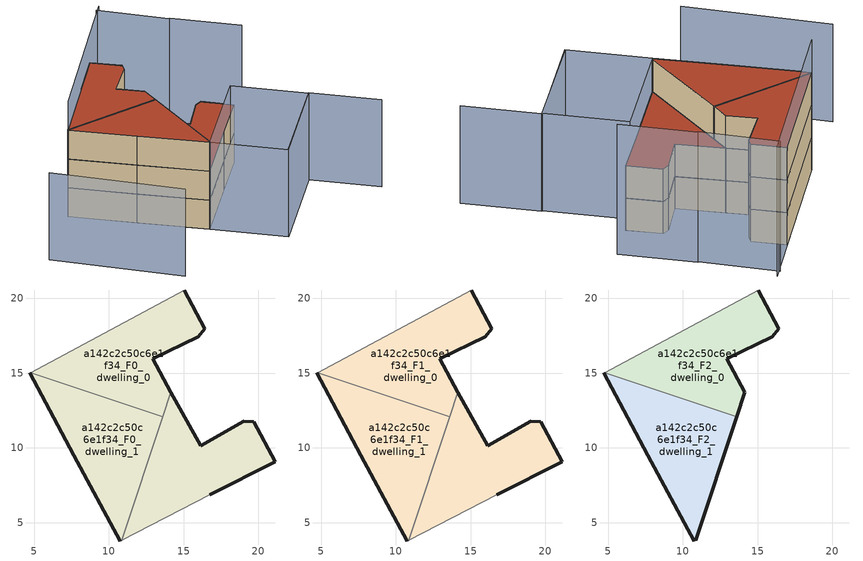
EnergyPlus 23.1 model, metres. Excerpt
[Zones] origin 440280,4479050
a142c2c50c6e1f34_F0_dwelling_0
 floor ground (EU_floor_Construction): 14.15,13.72 12.92,15.94 15.99,17.44 16.4,17.98 15.03,20.56 4.76,15.04 13.61,12.1 z0; 21.12,9.08 19.7,11.76 19,11.77 16.12,10.13 14.15,13.72 10.86,3.83 16.73,6.87 z0
 wall outside (EU_wall_Construction): 15.03,20.56 16.4,17.98 15.99,17.44 12.92,15.94 14.15,13.72 z0:3
 wall adiabatic (EU_wall_Construction): 4.76,15.04 15.03,20.56 z0:3
 wall to a142c2c50c6e1f34_F0_dwelling_1 (EU_wall_Construction): 13.61,12.1 4.76,15.04 z0:3
 wall to a142c2c50c6e1f34_F0_dwelling_2 (EU_wall_Construction): 14.15,13.72 13.61,12.1 z0:3
a142c2c50c6e1f34_F0_dwelling_1
 floor ground (EU_floor_Construction): 21.12,9.08 19.7,11.76 19,11.77 16.12,10.13 14.15,13.72 10.86,3.83 16.73,6.87 z0; 10.86,3.83 13.61,12.1 4.76,15.04 4.71,15.01 7.65,9.51 10.76,3.77 z0
 wall outside (EU_wall_Construction): 10.76,3.77 7.65,9.51 4.71,15.01 z0:3
 wall adiabatic (EU_wall_Construction): 4.71,15.01 4.76,15.04 / 10.86,3.83 10.76,3.77 z0:3
 wall to a142c2c50c6e1f34_F0_dwelling_2 (EU_wall_Construction): 13.61,12.1 10.86,3.83 z0:3
a142c2c50c6e1f34_F0_dwelling_2
 floor ground (EU_floor_Construction): 14.15,13.72 12.92,15.94 15.99,17.44 16.4,17.98 15.03,20.56 4.76,15.04 13.61,12.1 z0; 21.12,9.08 19.7,11.76 19,11.77 16.12,10.13 14.15,13.72 10.86,3.83 16.73,6.87 z0; 10.86,3.83 13.61,12.1 4.76,15.04 4.71,15.01 7.65,9.51 10.76,3.77 z0
 wall outside (EU_wall_Construction): 14.15,13.72 16.12,10.13 19,11.77 19.7,11.76 21.12,9.08 16.73,6.87 z0:3
 wall adiabatic (EU_wall_Construction): 16.73,6.87 10.86,3.83 z0:3
a142c2c50c6e1f34_F1_dwelling_0
 floor adiabatic (EU_floor_Construction): 14.15,13.72 12.92,15.94 15.99,17.44 16.4,17.98 15.03,20.56 4.76,15.04 13.61,12.1 z3; 21.12,9.08 19.7,11.76 19,11.77 16.12,10.13 14.15,13.72 10.86,3.83 16.73,6.87 z3
 wall outside (EU_wall_Construction): 15.03,20.56 16.4,17.98 15.99,17.44 12.92,15.94 14.15,13.72 z3:6
 wall adiabatic (EU_wall_Construction): 4.76,15.04 15.03,20.56 z3:6
 wall to a142c2c50c6e1f34_F1_dwelling_1 (EU_wall_Construction): 13.61,12.1 4.76,15.04 z3:6
 wall to a142c2c50c6e1f34_F1_dwelling_2 (EU_wall_Construction): 14.15,13.72 13.61,12.1 z3:6
 roof outside (EU_floor_Construction): 19.7,11.76 21.12,9.08 16.73,6.87 10.86,3.83 14.15,13.72 16.12,10.13 19,11.77 z6
a142c2c50c6e1f34_F1_dwelling_1
 floor to a142c2c50c6e1f34_F0_dwelling_1 (EU_floor_Construction): 21.12,9.08 19.7,11.76 19,11.77 16.12,10.13 14.15,13.72 10.86,3.83 16.73,6.87 z3; 10.86,3.83 13.61,12.1 4.76,15.04 4.71,15.01 7.65,9.51 10.76,3.77 z3
 wall outside (EU_wall_Construction): 10.76,3.77 7.65,9.51 4.71,15.01 z3:6
 wall adiabatic (EU_wall_Construction): 4.71,15.01 4.76,15.04 / 10.86,3.83 10.76,3.77 z3:6
 wall to a142c2c50c6e1f34_F1_dwelling_2 (EU_wall_Construction): 13.61,12.1 10.86,3.83 z3:6
 roof outside (EU_floor_Construction): 19.7,11.76 21.12,9.08 16.73,6.87 10.86,3.83 14.15,13.72 16.12,10.13 19,11.77 z6
a142c2c50c6e1f34_F1_dwelling_2
 floor to a142c2c50c6e1f34_F0_dwelling_2 (EU_floor_Construction): 14.15,13.72 12.92,15.94 15.99,17.44 16.4,17.98 15.03,20.56 4.76,15.04 13.61,12.1 z3; 21.12,9.08 19.7,11.76 19,11.77 16.12,10.13 14.15,13.72 10.86,3.83 16.73,6.87 z3
 floor adiabatic (EU_floor_Construction): 10.86,3.83 13.61,12.1 4.76,15.04 4.71,15.01 7.65,9.51 10.76,3.77 z3
 wall outside (EU_wall_Construction): 14.15,13.72 16.12,10.13 19,11.77 19.7,11.76 21.12,9.08 16.73,6.87 z3:6
 wall adiabatic (EU_wall_Construction): 16.73,6.87 10.86,3.83 z3:6
 ceiling adiabatic (EU_roof_Construction): 15.03,20.56 16.4,17.98 15.99,17.44 12.92,15.94 14.15,13.72 13.61,12.1 4.76,15.04 z6; 13.61,12.1 10.86,3.83 10.76,3.77 7.65,9.51 4.71,15.01 4.76,15.04 z6
 roof outside (EU_roof_Construction): 19.7,11.76 21.12,9.08 16.73,6.87 10.86,3.83 14.15,13.72 16.12,10.13 19,11.77 z6
a142c2c50c6e1f34_F2_dwelling_0
 floor to a142c2c50c6e1f34_F1_dwelling_0 (EU_floor_Construction): 14.15,13.72 12.92,15.94 15.99,17.44 16.4,17.98 15.03,20.56 4.76,15.04 13.61,12.1 z6
 wall outside (EU_wall_Construction): 15.03,20.56 16.4,17.98 15.99,17.44 12.92,15.94 14.15,13.72 13.61,12.1 z6:9
 wall adiabatic (EU_wall_Construction): 4.76,15.04 15.03,20.56 z6:9
 wall to a142c2c50c6e1f34_F2_dwelling_1 (EU_wall_Construction): 13.61,12.1 4.76,15.04 z6:9
 roof outside (EU_roof_Construction): 15.03,20.56 16.4,17.98 15.99,17.44 12.92,15.94 14.15,13.72 13.61,12.1 4.76,15.04 z9
a142c2c50c6e1f34_F2_dwelling_1
 floor to a142c2c50c6e1f34_F1_dwelling_1 (EU_floor_Construction): 10.86,3.83 13.61,12.1 4.76,15.04 4.71,15.01 7.65,9.51 10.76,3.77 z6
 wall outside (EU_wall_Construction): 13.61,12.1 10.86,3.83 / 10.76,3.77 7.65,9.51 4.71,15.01 z6:9
 wall adiabatic (EU_wall_Construction): 4.71,15.01 4.76,15.04 / 10.86,3.83 10.76,3.77 z6:9
 roof outside (EU_roof_Construction): 13.61,12.1 10.86,3.83 10.76,3.77 7.65,9.51 4.71,15.01 4.76,15.04 z9
shading: 14.07,-2.43 22.83,2.05 / 22.83,2.05 25.81,-3.79 / -2.09,11.81 3.09,0.62 / 10.76,3.77 19.5,8.3 / 19.5,8.3 22.75,2.01 / 22.75,2.01 14.01,-2.51 / 14.01,-2.51 10.76,3.77 z0:9; 24.36,10.79 21.45,16.56 / 21.34,16.54 18.5,22.54 / 19.24,22.83 4.72,14.99 z0:12
[Building]
EU S2 Campaign: North Axis=0; Terrain=City; Solar Distribution=FullExterior
[Site:Location]
Madrid: Latitude=40.5; Longitude=-3.5; Time Zone=1; Elevation=609
[SizingPeriod:WeatherFileDays]
AnnualSizingPeriod: Begin Month=1; Begin Day of Month=1; End Month=12; End Day of Month=31; Day of Week for Start Day=Monday; Use Weather File Daylight Saving Period=No; Use Weather File Rain and Snow Indicators=No
[MATERIAL]
EU_InternalMass_Material: Roughness=MediumRough; Thickness=0.1; Conductivity=1; Density=1800; Specific Heat=900; Thermal Absorptance=0.9; Solar Absorptance=0.7; Visible Absorptance=0.7
[MATERIAL:NOMASS] Roughness=MediumRough; Thermal Absorptance=0.9; Solar Absorptance=0.7; Visible Absorptance=0.7
Name | Thermal Resistance
EU_wall_NoMass | 0.609216
EU_roof_NoMass | 0.513268
EU_floor_NoMass | 0.568163
[CONSTRUCTION]
EU_wall_Construction: EU_wall_NoMass
EU_roof_Construction: EU_roof_NoMass
EU_floor_Construction: EU_floor_NoMass
EU_InternalMass_Construction: EU_InternalMass_Material
[ZONE] Type=1; Multiplier=1; Ceiling Height=autocalculate; Floor Area=autocalculate; Part of Total Floor Area=Yes
Name | Volume
a142c2c50c6e1f34_F0_dwelling_0; a142c2c50c6e1f34_F1_dwelling_0 | 247.206
a142c2c50c6e1f34_F2_dwelling_0 | 125.603
a142c2c50c6e1f34_F0_dwelling_1; a142c2c50c6e1f34_F1_dwelling_1 | 247.2
a142c2c50c6e1f34_F2_dwelling_1 | 125.597
a142c2c50c6e1f34_F0_dwelling_2; a142c2c50c6e1f34_F1_dwelling_2 | 372.803
[INTERNALMASS] Construction=EU_InternalMass_Construction
Name | Zone or ZoneList | Surface Area
a142c2c50c6e1f34_F0_dwelling_0_EU_InternalMass | a142c2c50c6e1f34_F0_dwelling_0 | 41.8687
a142c2c50c6e1f34_F0_dwelling_1_EU_InternalMass | a142c2c50c6e1f34_F0_dwelling_1 | 41.8655
a142c2c50c6e1f34_F0_dwelling_2_EU_InternalMass | a142c2c50c6e1f34_F0_dwelling_2 | 40.5345
a142c2c50c6e1f34_F1_dwelling_0_EU_InternalMass | a142c2c50c6e1f34_F1_dwelling_0 | 41.8687
a142c2c50c6e1f34_F1_dwelling_1_EU_InternalMass | a142c2c50c6e1f34_F1_dwelling_1 | 41.8655
a142c2c50c6e1f34_F1_dwelling_2_EU_InternalMass | a142c2c50c6e1f34_F1_dwelling_2 | 40.5345
a142c2c50c6e1f34_F2_dwelling_0_EU_InternalMass | a142c2c50c6e1f34_F2_dwelling_0 | 62.136
a142c2c50c6e1f34_F2_dwelling_1_EU_InternalMass | a142c2c50c6e1f34_F2_dwelling_1 | 62.1335
[OTHEREQUIPMENT] Fuel Type=Electricity; Design Level Calculation Method=Watts/Area; Power per Zone Floor Area=1; Fraction Latent=0; Fraction Radiant=0; Fraction Lost=0; Carbon Dioxide Generation Rate=0; EndUse Subcategory=EU_Step8_InternalGains
Name | Zone or ZoneList or Space or SpaceList | Schedule
EU_Step8_InternalGain_a142c2c50c6e1f34_F0_dwelling_0_f000 | a142c2c50c6e1f34_F0_dwelling_0 | EU_Step8_GainSchedule_a142c2c50c6e1f34_F0_dwelling_0_f000
EU_Step8_InternalGain_a142c2c50c6e1f34_F0_dwelling_1_f000 | a142c2c50c6e1f34_F0_dwelling_1 | EU_Step8_GainSchedule_a142c2c50c6e1f34_F0_dwelling_1_f000
EU_Step8_InternalGain_a142c2c50c6e1f34_F0_dwelling_2_f000 | a142c2c50c6e1f34_F0_dwelling_2 | EU_Step8_GainSchedule_a142c2c50c6e1f34_F0_dwelling_2_f000
EU_Step8_InternalGain_a142c2c50c6e1f34_F1_dwelling_0_f000 | a142c2c50c6e1f34_F1_dwelling_0 | EU_Step8_GainSchedule_a142c2c50c6e1f34_F1_dwelling_0_f000
EU_Step8_InternalGain_a142c2c50c6e1f34_F1_dwelling_1_f000 | a142c2c50c6e1f34_F1_dwelling_1 | EU_Step8_GainSchedule_a142c2c50c6e1f34_F1_dwelling_1_f000
EU_Step8_InternalGain_a142c2c50c6e1f34_F1_dwelling_2_f000 | a142c2c50c6e1f34_F1_dwelling_2 | EU_Step8_GainSchedule_a142c2c50c6e1f34_F1_dwelling_2_f000
EU_Step8_InternalGain_a142c2c50c6e1f34_F2_dwelling_0_f000 | a142c2c50c6e1f34_F2_dwelling_0 | EU_Step8_GainSchedule_a142c2c50c6e1f34_F2_dwelling_0_f000
EU_Step8_InternalGain_a142c2c50c6e1f34_F2_dwelling_1_f000 | a142c2c50c6e1f34_F2_dwelling_1 | EU_Step8_GainSchedule_a142c2c50c6e1f34_F2_dwelling_1_f000
[ZONEVENTILATION:DESIGNFLOWRATE] Schedule=EU_AlwaysOn; Design Flow Rate Calculation Method=AirChanges/Hour; Air Changes per Hour=0.752966; Ventilation Type=Natural; Fan Pressure Rise=0; Fan Total Efficiency=1; Constant Term Coefficient=1; Temperature Term Coefficient=0; Velocity Term Coefficient=0; Velocity Squared Term Coefficient=0; Minimum Indoor Temperature=-100; Maximum Indoor Temperature=100; Delta Temperature=-100; Minimum Outdoor Temperature=-100; Maximum Outdoor Temperature=100; Maximum Wind Speed=40
Name | Zone or ZoneList or Space or SpaceList
EU_ConstantAir_a142c2c50c6e1f34_F0_dwelling_0 | a142c2c50c6e1f34_F0_dwelling_0
EU_ConstantAir_a142c2c50c6e1f34_F0_dwelling_1 | a142c2c50c6e1f34_F0_dwelling_1
EU_ConstantAir_a142c2c50c6e1f34_F0_dwelling_2 | a142c2c50c6e1f34_F0_dwelling_2
EU_ConstantAir_a142c2c50c6e1f34_F1_dwelling_0 | a142c2c50c6e1f34_F1_dwelling_0
EU_ConstantAir_a142c2c50c6e1f34_F1_dwelling_1 | a142c2c50c6e1f34_F1_dwelling_1
EU_ConstantAir_a142c2c50c6e1f34_F1_dwelling_2 | a142c2c50c6e1f34_F1_dwelling_2
EU_ConstantAir_a142c2c50c6e1f34_F2_dwelling_0 | a142c2c50c6e1f34_F2_dwelling_0
EU_ConstantAir_a142c2c50c6e1f34_F2_dwelling_1 | a142c2c50c6e1f34_F2_dwelling_1
[HVACTEMPLATE:THERMOSTAT] Constant Heating Setpoint=20; Constant Cooling Setpoint=50
EU_HeatOnly_a142c2c50c6e1f34_F0_dwelling_0; EU_HeatOnly_a142c2c50c6e1f34_F0_dwelling_1; EU_HeatOnly_a142c2c50c6e1f34_F0_dwelling_2; EU_HeatOnly_a142c2c50c6e1f34_F1_dwelling_0; EU_HeatOnly_a142c2c50c6e1f34_F1_dwelling_1; EU_HeatOnly_a142c2c50c6e1f34_F1_dwelling_2; EU_HeatOnly_a142c2c50c6e1f34_F2_dwelling_0; EU_HeatOnly_a142c2c50c6e1f34_F2_dwelling_1
[HVACTEMPLATE:ZONE:IDEALLOADSAIRSYSTEM] System Availability Schedule=EU_AlwaysOn; Maximum Heating Supply Air Temperature=50; Minimum Cooling Supply Air Temperature=13; Maximum Heating Supply Air Humidity Ratio=0.0156; Minimum Cooling Supply Air Humidity Ratio=0.0077; Heating Limit=NoLimit; Cooling Limit=NoLimit; Heating Availability Schedule=EU_AlwaysOn; Cooling Availability Schedule=EU_CoolingOff; Dehumidification Control Type=ConstantSensibleHeatRatio; Cooling Sensible Heat Ratio=0.7; Dehumidification Setpoint=60; Humidification Control Type=None; Humidification Setpoint=30; Outdoor Air Method=None; Outdoor Air Flow Rate per Person=0.00944; Outdoor Air Flow Rate per Zone Floor Area=0; Outdoor Air Flow Rate per Zone=0; Demand Controlled Ventilation Type=None; Outdoor Air Economizer Type=NoEconomizer; Heat Recovery Type=None; Sensible Heat Recovery Effectiveness=0.7; Latent Heat Recovery Effectiveness=0.65
Name | Template Thermostat
a142c2c50c6e1f34_F0_dwelling_0 | EU_HeatOnly_a142c2c50c6e1f34_F0_dwelling_0
a142c2c50c6e1f34_F0_dwelling_1 | EU_HeatOnly_a142c2c50c6e1f34_F0_dwelling_1
a142c2c50c6e1f34_F0_dwelling_2 | EU_HeatOnly_a142c2c50c6e1f34_F0_dwelling_2
a142c2c50c6e1f34_F1_dwelling_0 | EU_HeatOnly_a142c2c50c6e1f34_F1_dwelling_0
a142c2c50c6e1f34_F1_dwelling_1 | EU_HeatOnly_a142c2c50c6e1f34_F1_dwelling_1
a142c2c50c6e1f34_F1_dwelling_2 | EU_HeatOnly_a142c2c50c6e1f34_F1_dwelling_2
a142c2c50c6e1f34_F2_dwelling_0 | EU_HeatOnly_a142c2c50c6e1f34_F2_dwelling_0
a142c2c50c6e1f34_F2_dwelling_1 | EU_HeatOnly_a142c2c50c6e1f34_F2_dwelling_1
[SIZING:ZONE] Zone Cooling Design Supply Air Temperature Input Method=SupplyAirTemperature; Zone Cooling Design Supply Air Temperature=13; Zone Heating Design Supply Air Temperature Input Method=SupplyAirTemperature; Zone Heating Design Supply Air Temperature=50; Zone Cooling Design Supply Air Humidity Ratio=0.008; Zone Heating Design Supply Air Humidity Ratio=0.008; Cooling Design Air Flow Method=DesignDay; Cooling Design Air Flow Rate=0; Cooling Minimum Air Flow per Zone Floor Area=0.000762; Cooling Minimum Air Flow=0; Cooling Minimum Air Flow Fraction=0.2; Heating Design Air Flow Method=DesignDay; Heating Design Air Flow Rate=0; Heating Maximum Air Flow per Zone Floor Area=0.002032; Heating Maximum Air Flow=0.141576; Heating Maximum Air Flow Fraction=0.3; Account for Dedicated Outdoor Air System=No; Dedicated Outdoor Air System Control Strategy=NeutralSupplyAir; Dedicated Outdoor Air Low Setpoint Temperature for Design=autosize; Dedicated Outdoor Air High Setpoint Temperature for Design=autosize; Zone Load Sizing Method=Sensible Load Only No Latent Load; Zone Latent Cooling Design Supply Air Humidity Ratio Input Method=HumidityRatioDifference; Zone Cooling Design Supply Air Humidity Ratio Difference=0.005; Zone Latent Heating Design Supply Air Humidity Ratio Input Method=HumidityRatioDifference; Zone Humidification Design Supply Air Humidity Ratio Difference=0.005
a142c2c50c6e1f34_F0_dwelling_0; a142c2c50c6e1f34_F0_dwelling_1; a142c2c50c6e1f34_F0_dwelling_2; a142c2c50c6e1f34_F1_dwelling_0; a142c2c50c6e1f34_F1_dwelling_1; a142c2c50c6e1f34_F1_dwelling_2; a142c2c50c6e1f34_F2_dwelling_0; a142c2c50c6e1f34_F2_dwelling_1
[SCHEDULE:CONSTANT]
Name | Hourly Value
EU_AlwaysOn | 1
EU_CoolingOff | 0
[SCHEDULE:FILE] Column Number=1; Rows to Skip at Top=0; Number of Hours of Data=8760; Column Separator=Comma; Interpolate to Timestep=No; Minutes per Item=60; Adjust Schedule for Daylight Savings=Yes
Name | File
EU_Step8_GainSchedule_a142c2c50c6e1f34_F0_dwelling_0_f000 | ../../schedules/a142c2c50c6e1f34/a142c2c50c6e1f34_F0_dwelling_0_f000_gain.csv
EU_Step8_GainSchedule_a142c2c50c6e1f34_F0_dwelling_1_f000 | ../../schedules/a142c2c50c6e1f34/a142c2c50c6e1f34_F0_dwelling_1_f000_gain.csv
EU_Step8_GainSchedule_a142c2c50c6e1f34_F0_dwelling_2_f000 | ../../schedules/a142c2c50c6e1f34/a142c2c50c6e1f34_F0_dwelling_2_f000_gain.csv
EU_Step8_GainSchedule_a142c2c50c6e1f34_F1_dwelling_0_f000 | ../../schedules/a142c2c50c6e1f34/a142c2c50c6e1f34_F1_dwelling_0_f000_gain.csv
EU_Step8_GainSchedule_a142c2c50c6e1f34_F1_dwelling_1_f000 | ../../schedules/a142c2c50c6e1f34/a142c2c50c6e1f34_F1_dwelling_1_f000_gain.csv
EU_Step8_GainSchedule_a142c2c50c6e1f34_F1_dwelling_2_f000 | ../../schedules/a142c2c50c6e1f34/a142c2c50c6e1f34_F1_dwelling_2_f000_gain.csv
EU_Step8_GainSchedule_a142c2c50c6e1f34_F2_dwelling_0_f000 | ../../schedules/a142c2c50c6e1f34/a142c2c50c6e1f34_F2_dwelling_0_f000_gain.csv
EU_Step8_GainSchedule_a142c2c50c6e1f34_F2_dwelling_1_f000 | ../../schedules/a142c2c50c6e1f34/a142c2c50c6e1f34_F2_dwelling_1_f000_gain.csv
